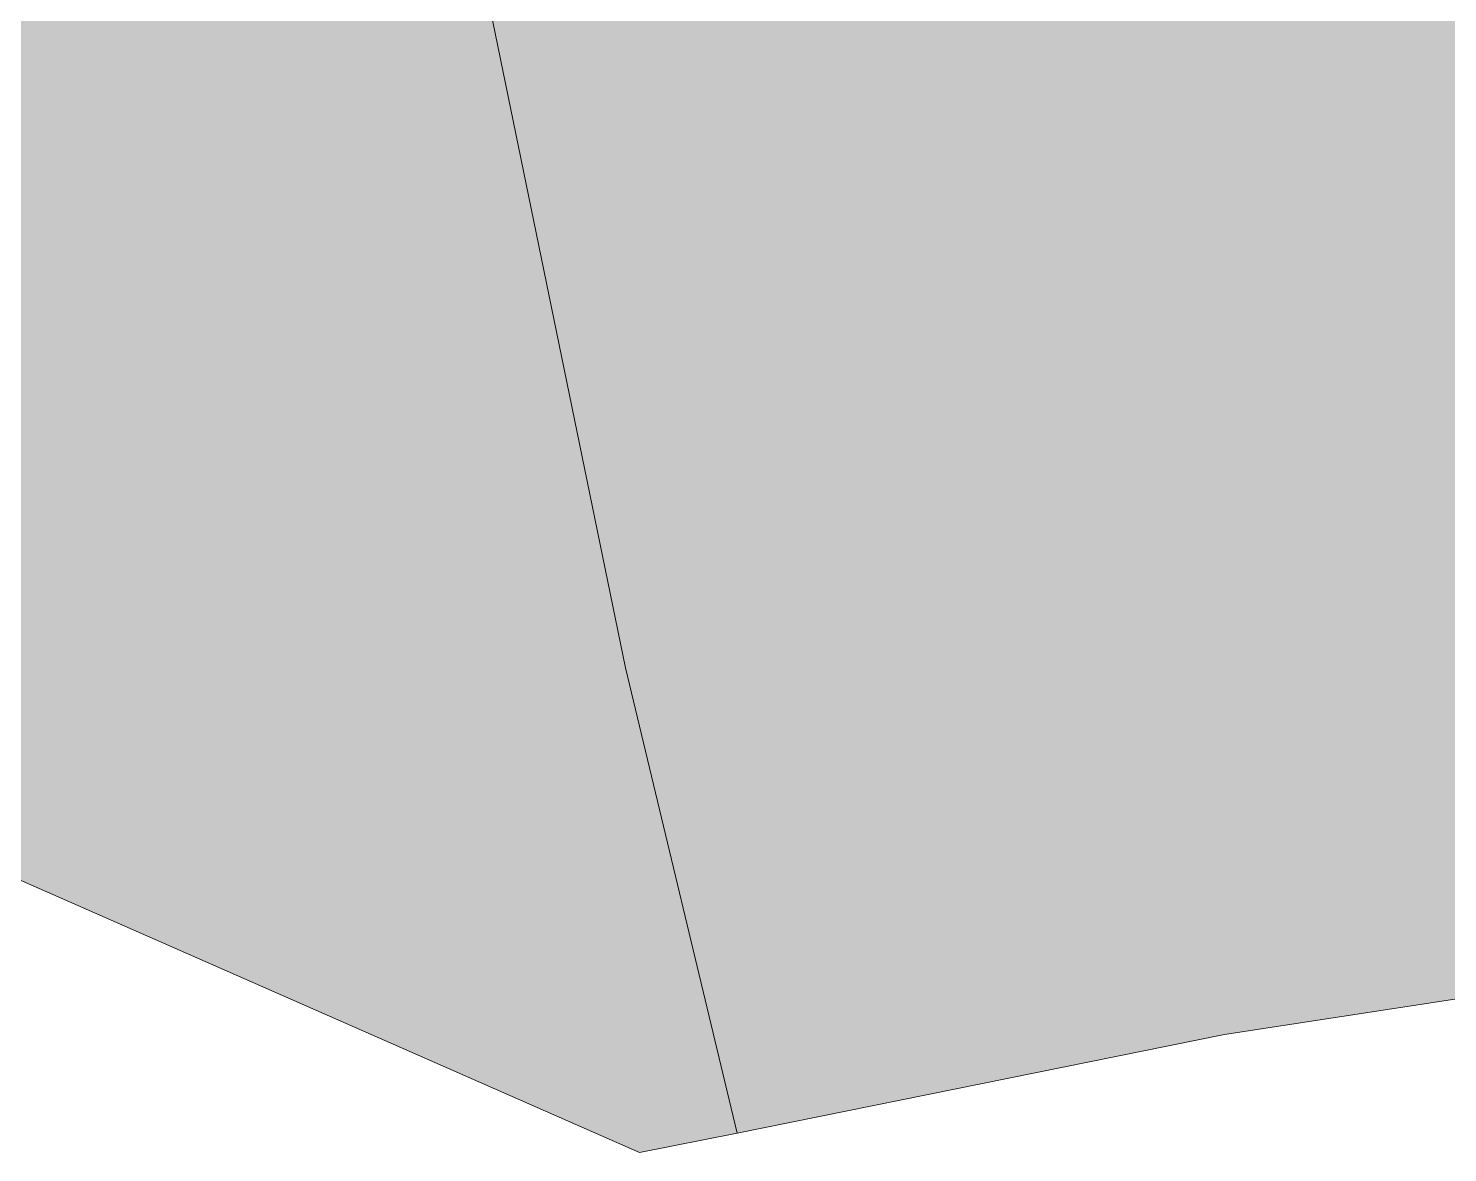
# Model space of a CAD drawing. Header units: metres. Extents: x -6 to 1255, y -2 to 532.
# Drawn here: x 1205.5 to 1220.75, y 23.99 to 36.07 of the extents above; entities that cross this region are included whole.
import ezdxf

# ---------------------------------------------------------------- set-up
doc = ezdxf.new("R2010")
doc.units = ezdxf.units.M
doc.header["$MEASUREMENT"] = 0
for name, color, linetype, lineweight, true_color in [('TPX_BUILDINGS', 7, 'CONTINUOUS', 0, 0x000000), ('TPX_BUILDINGS_HATCH', 7, 'CONTINUOUS', 0, 0xf0f0f0), ('TPX_CADASTRES', 7, 'CONTINUOUS', 0, 0x646464)]:
    doc.layers.add(name, color=color, linetype=linetype, lineweight=lineweight, true_color=true_color)

msp = doc.modelspace()

# ---------------------------------------------------------------- hatches: boundary and pattern name
at = {"layer": 'TPX_BUILDINGS_HATCH'}
for points in [[(1189.696, 83.39), (1187.026, 82.97), (1188.006, 76.22), (1196.036, 77.71), (1198.676, 66.24), (1192.166, 64.91), (1188.426, 64.14), (1189.036, 60.45), (1190.326, 52.67), (1191.526, 52.89), (1193.836, 53.41), (1201.196, 55.06), (1206.396, 56.23), (1206.776, 54.12), (1207.136, 52.4), (1207.586, 50.26), (1208.446, 46.069), (1210.325, 36.949), (1211.915, 29.199), (1213.115, 24.199), (1218.355, 25.259), (1229.565, 26.979), (1234.755, 27.979), (1235.115, 25.869), (1241.165, 27.099), (1238.275, 41.039), (1236.845, 48.039), (1236.445, 49.999), (1235.636, 53.959), (1233.246, 65.679), (1232.846, 67.619), (1231.846, 72.489), (1230.296, 80.059), (1229.296, 84.909), (1228.456, 89.019), (1228.376, 90.169), (1213.116, 87.38), (1201.746, 85.3), (1196.826, 84.52), (1189.696, 83.39)], [(1193.836, 53.41), (1191.526, 52.89), (1194.436, 32.77), (1195.326, 32.92), (1195.426, 32.16), (1195.605, 31.68), (1196.015, 31.04), (1196.575, 30.52), (1197.255, 30.17), (1197.745, 30.04), (1198.505, 30.01), (1199.255, 30.17), (1199.125, 29.68), (1212.065, 23.989), (1213.115, 24.199), (1211.915, 29.199), (1210.325, 36.949), (1207.785, 36.409), (1205.726, 45.75), (1208.446, 46.069), (1207.586, 50.26), (1207.136, 52.4), (1206.776, 54.12), (1206.396, 56.23), (1201.196, 55.06), (1202.076, 51.48), (1196.956, 50.2), (1194.706, 49.63), (1193.836, 53.41)]]:
    msp.add_hatch(color=256, dxfattribs=at).paths.add_polyline_path(points)

# ---------------------------------------------------------------- linework, layer by layer
at = {"layer": 'TPX_BUILDINGS', "elevation": 0.042}
for points in [[(1189.036, 60.45), (1190.326, 52.67), (1191.526, 52.89), (1193.836, 53.41), (1201.196, 55.06), (1206.396, 56.23), (1206.776, 54.12), (1207.136, 52.4), (1207.586, 50.26), (1208.446, 46.069), (1210.325, 36.949), (1211.915, 29.199), (1213.115, 24.199), (1218.355, 25.259), (1229.565, 26.979)], [(1191.526, 52.89), (1194.436, 32.77), (1195.326, 32.92), (1195.426, 32.16), (1195.605, 31.68), (1196.015, 31.04), (1196.575, 30.52), (1197.255, 30.17), (1197.745, 30.04), (1198.505, 30.01), (1199.255, 30.17), (1199.125, 29.68), (1212.065, 23.989), (1213.115, 24.199), (1211.915, 29.199), (1210.325, 36.949)]]:
    msp.add_lwpolyline(points, dxfattribs=at)
at = {"layer": 'TPX_CADASTRES', "elevation": 0.024}
msp.add_lwpolyline([(1189.036, 60.45), (1190.326, 52.67), (1191.526, 52.89), (1193.836, 53.41), (1201.196, 55.06), (1206.396, 56.23), (1206.776, 54.12), (1207.136, 52.4), (1207.586, 50.26), (1208.446, 46.07), (1210.325, 36.95), (1211.915, 29.2), (1213.115, 24.2), (1218.355, 25.26), (1229.565, 26.98)], dxfattribs=at)
msp.add_lwpolyline([(1193.836, 53.41), (1191.526, 52.89), (1194.436, 32.77), (1195.326, 32.92), (1195.426, 32.16), (1195.605, 31.68), (1196.015, 31.04), (1196.575, 30.52), (1197.255, 30.17), (1197.745, 30.04), (1198.505, 30.01), (1199.255, 30.17), (1199.125, 29.68), (1212.065, 23.99), (1213.115, 24.2), (1211.915, 29.2), (1210.325, 36.95), (1208.446, 46.07), (1207.586, 50.26), (1207.136, 52.4), (1206.776, 54.12), (1206.396, 56.23), (1201.196, 55.06)], close=True, dxfattribs=at)

doc.saveas('drawing.dxf')
